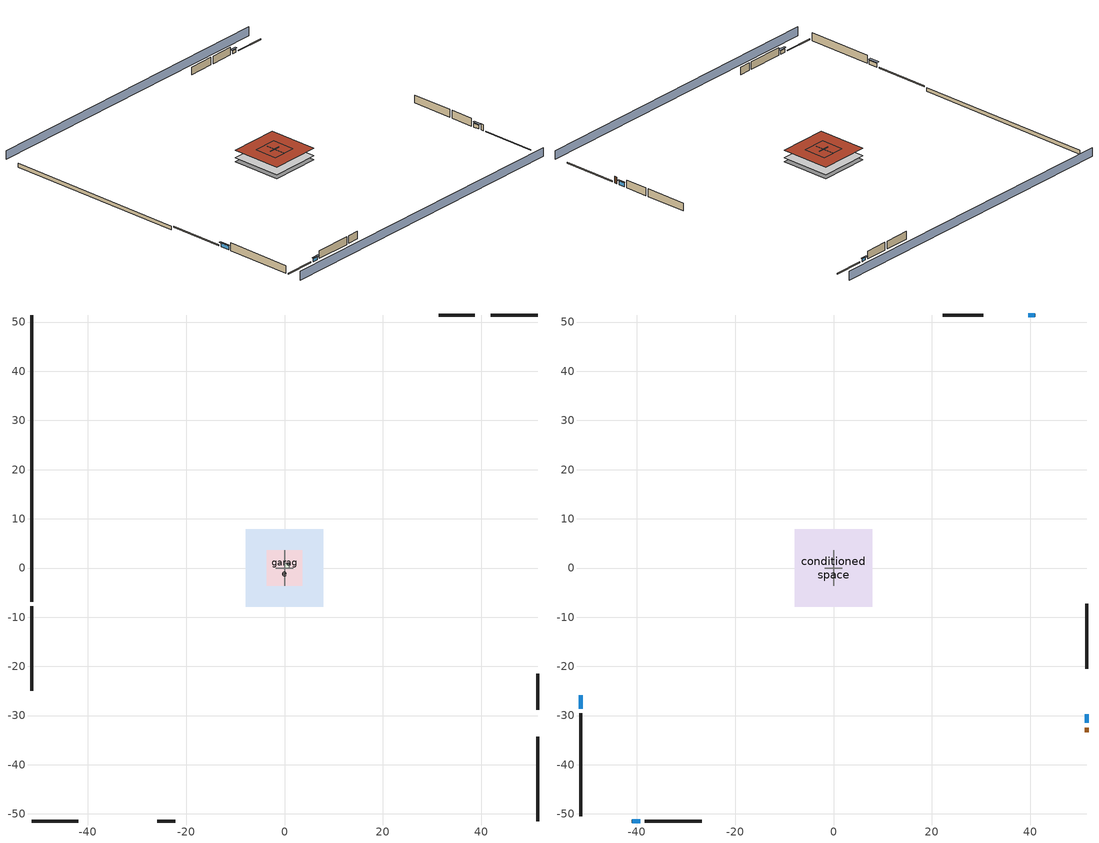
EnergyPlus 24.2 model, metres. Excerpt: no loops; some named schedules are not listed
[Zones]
central ac and furnace airloop ret air zone
 floor adiabatic (AdiabaticConst): 0,0 0,1 1,1 1,0 z0
 wall adiabatic (AdiabaticConst): 0,1 0,0 1,0 1,1 0,1 z0:1
 ceiling adiabatic (AdiabaticConst): 1,0 1,1 0,1 0,0 z1
crawlspace - vented
 floor foundation (Slab2 construction): -7.89,-7.89 -7.89,7.89 7.89,7.89 7.89,-7.89 z-0.91
 wall outside (RimJoist1 construction): -51.43,-7.81 -51.43,-24.97 z0.3:0.61
 wall outside (RimJoist2 construction): 51.43,51.43 41.89,51.43 z0.3:0.61
 wall outside (RimJoist3 construction): 51.43,-51.43 51.43,-34.27 z0.3:0.61
 wall outside (RimJoist4 construction): -51.43,-51.43 -41.89,-51.43 z0.3:0.61
 wall foundation (FoundationWall1 construction): -51.43,51.43 -51.43,-6.88 z-0.91:0.3
garage
 floor foundation (Slab1 construction): -3.66,-3.66 -3.66,3.66 3.66,3.66 3.66,-3.66 z0
 wall outside (Wall1 construction): 38.64,51.43 31.32,51.43 z0.3:2.74
 wall outside (Wall2 construction): 51.43,-28.77 51.43,-21.46 z0.3:2.74
 wall outside (Wall9 construction): -25.82,-51.43 -22.17,-51.43 z0.3:2.74
 wall to conditioned space (Wall5 construction Reversed): 0,3.66 0,-3.66 z0.3:2.74
 wall to conditioned space (Wall6 construction Reversed): -1.83,0 1.83,0 z0.3:2.74
 roof outside (Roof1 construction): -3.66,3.66 -3.66,-3.66 3.66,-3.66 3.66,3.66 z2.74
conditioned space
 floor to crawlspace - vented (Floor1 construction): -7.89,-7.89 -7.89,7.89 7.89,7.89 7.89,-7.89 z0.3
 wall outside (AdiabaticWallConstruction 1): 51.43,-33.34 51.43,-32.43 z0.3:2.34
 wall outside (AdiabaticWallConstruction): -51.43,-25.9 -51.43,-28.64 z0.3:1.49; 40.96,51.43 39.57,51.43 z0.3:1.22; 51.43,-31.5 51.43,-29.7 z0.3:1.52; -40.96,-51.43 -39.31,-51.43 z0.3:1.4
 wall outside (Wall3 construction): -51.43,-29.57 -51.43,-50.5 z0.3:2.74
 wall outside (Wall4 construction): 30.4,51.43 22.2,51.43 z0.3:2.74
 wall outside (Wall7 construction): 51.43,-20.53 51.43,-7.23 z0.3:2.74
 wall outside (Wall8 construction): -38.38,-51.43 -26.75,-51.43 z0.3:2.74
 window (WindowConstruction): -51.43,-25.9 -51.43,-28.64 z0.3:1.49
 window (WindowConstruction 1): 40.96,51.43 39.57,51.43 z0.3:1.22
 window (WindowConstruction 2): 51.43,-31.5 51.43,-29.7 z0.3:1.52
 window (WindowConstruction 3): -40.96,-51.43 -39.31,-51.43 z0.3:1.4
 door (Door): 51.43,-33.34 51.43,-32.43 z0.3:2.34
 roof outside (Roof2 construction): -7.89,7.89 -7.89,-7.89 7.89,-7.89 7.89,7.89 z2.74
shading: 51.43,56 -51.43,56 / -51.43,-56 51.43,-56 z0:2.74; -51.43,-28.94 -51.43,-25.59 -52.04,-25.59 -52.04,-28.94 z1.8; 39.26,51.43 41.27,51.43 41.27,52.04 39.26,52.04 z1.52; 51.43,-29.39 51.43,-31.8 52.04,-31.8 52.04,-29.39 z1.83; -39,-51.43 -41.27,-51.43 -41.27,-52.04 -39,-52.04 z1.71
[Building]
Building 1: Terrain=Suburbs
[Site:Location]
Portland Intl Arpt_OR: Latitude {deg}=45.59; Longitude {deg}=-122.6; Time Zone {hr}=-8; Elevation {m}=33; Keep Site Location Information=Yes
[Site:GroundTemperature:Shallow]
10.2558, 8.96328, 8.85977, 9.47314, 11.9355, 14.3863, 16.5111, 17.8571, 17.9714, 16.8767, 14.8061, 12.4304
[Site:WaterMainsTemperature]
Calculation Method=Schedule; Temperature Schedule=mains temperature schedule
[Material] Roughness=Rough; Thermal Absorptance=0.9
Name | Thickness {m} | Conductivity {W/m-K} | Density {kg/m3} | Specific Heat {J/kg-K} | Solar Absorptance | Visible Absorptance
aluminum siding | 0.009525 | 0.089435 | 177.822 | 1046.75 | 0.5 | 0.5
concrete 4.0 in. | 0.1016 | 1.803125 | 2242.8 | 837.4 | 0.7 | 0.7
concrete 8.0 in. | 0.2032 | 1.803125 | 2242.8 | 837.4 | 0.7 | 0.7
door material | 0.04445 | 0.0612267 | 512.64 | 1214.23 | 0.7 | 0.7
floor covering | 0.0127 | 0.0433444 | 54.468 | 1339.84 | 0.6 | 0.6
floor stud and cavity | 0.1397 | 0.923637 | 92.3553 | 1139.71 | 0.7 | 0.7
furniture material conditioned space 1; furniture material garage 1 | 0.1524 | 0.115458 | 640.8 | 1214.23 | 0.6 | 0.6
gypsum board | 0.0127 | 0.160291 | 801 | 837.4 | 0.6 | 0.6
osb sheathing 0.5 in. | 0.0127 | 0.115458 | 512.64 | 1214.23 | 0.6 | 0.6
osb sheathing 0.5 in. 1; osb sheathing 0.5 in. 2; osb sheathing 0.5 in. 3 | 0.0127 | 0.115458 | 512.64 | 1214.23 | 0.7 | 0.7
osb sheathing 0.75 in. | 0.01905 | 0.115458 | 512.64 | 1214.23 | 0.7 | 0.7
rim joist stud and cavity | 0.0508 | 0.178289 | 50.32683 | 1063.81 | 0.6 | 0.6
roof rigid ins | 0.00302951 | 0.029427 | 32.04 | 1214.23 | 0.7 | 0.7
roof rigid ins 1 | 0.103632 | 0.029427 | 32.04 | 1214.23 | 0.7 | 0.7
roof stud and cavity | 0.2032 | 0.159782 | 78.34581 | 1123.46 | 0.7 | 0.7
slate or tile shingles | 0.01905 | 0.840978 | 1899.972 | 799.717 | 0.75 | 0.75
soil 0.5 in. | 0.0127 | 1.3848 | 1842.3 | 418.7 | 0.7 | 0.7
wall rigid ins | 0.512978 | 0.029427 | 32.04 | 1214.23 | 0.7 | 0.7
wall stud and cavity | 0.1397 | 0.419005 | 139.0536 | 1170.24 | 0.6 | 0.6
wall stud and cavity 1 | 0.1397 | 0.11765 | 139.0536 | 1170.24 | 0.7 | 0.7
wall stud and cavity 2 | 0.1397 | 0.115562 | 139.0536 | 1170.24 | 0.7 | 0.7
wall stud and cavity 3 | 0.0889 | 0.380278 | 52.3479 | 1209.89 | 0.7 | 0.7
wall stud and cavity 4 | 0.0889 | 0.391764 | 83.0341 | 1211.67 | 0.7 | 0.7
wood siding; wood siding 1 | 0.0254 | 0.102417 | 544.68 | 1172.36 | 0.7 | 0.7
[Material:NoMass]
Adiabatic: Roughness=Rough; Thermal Resistance {m2-K/W}=176.1; Thermal Absorptance=0.9; Solar Absorptance=0.7; Visible Absorptance=0.7
[WindowMaterial:SimpleGlazingSystem]
WindowMaterial: U-Factor {W/m2-K}=1.64662; Solar Heat Gain Coefficient=0.26
[Construction]
AdiabaticConst: Adiabatic
AdiabaticWallConstruction: wood siding, wall rigid ins, wall stud and cavity 3, gypsum board
AdiabaticWallConstruction 1: wood siding 1, wall rigid ins, wall stud and cavity 3, gypsum board
Door: door material
Floor1 construction: floor stud and cavity, osb sheathing 0.75 in., floor covering
FoundationWall1 construction: concrete 8.0 in.
furniture construction conditioned space 1: furniture material conditioned space 1
furniture construction garage 1: furniture material garage 1
PartitionWallConstruction: gypsum board, wall stud and cavity 4, gypsum board
RimJoist1 construction; RimJoist2 construction; RimJoist3 construction; RimJoist4 construction: aluminum siding, rim joist stud and cavity
Roof1 construction: slate or tile shingles, roof rigid ins, osb sheathing 0.5 in.
Roof2 construction: slate or tile shingles, roof rigid ins 1, osb sheathing 0.75 in., roof stud and cavity, gypsum board
Slab1 construction: concrete 4.0 in.
Slab2 construction: soil 0.5 in.
Wall1 construction; Wall2 construction: aluminum siding, osb sheathing 0.5 in. 1, wall stud and cavity
Wall3 construction; Wall4 construction: aluminum siding, osb sheathing 0.5 in. 1, wall stud and cavity 1, gypsum board
Wall5 construction Reversed: gypsum board, wall stud and cavity 2, osb sheathing 0.5 in. 2
Wall6 construction Reversed: gypsum board, wall stud and cavity 2, osb sheathing 0.5 in. 3
Wall7 construction; Wall8 construction: aluminum siding, osb sheathing 0.5 in. 3, wall stud and cavity 1, gypsum board
Wall9 construction: aluminum siding, osb sheathing 0.5 in. 3, wall stud and cavity
WindowConstruction; WindowConstruction 1; WindowConstruction 2; WindowConstruction 3: WindowMaterial
[Zone] Multiplier=1
Name | Volume {m3} | Part of Total Floor Area
central ac and furnace airloop ret air zone | 1 | No
conditioned space | 606.66 | Yes
crawlspace - vented | 303.33 | Yes
garage | 130.484 | Yes
[Space]
Name | Zone | Space Type | Volume {m3}
central ac and furnace airloop ret air space | central ac and furnace airloop ret air zone | Plenum Space Type
conditioned space 1 | conditioned space |  | 606.66
crawlspace - vented 1 | crawlspace - vented |  | 303.33
garage 1 | garage |  | 130.484
[SpaceList]
Plenum Space Type: central ac and furnace airloop ret air space
[OtherEquipment] Design Level Calculation Method=EquipmentLevel
Name | Fuel Type | Zone or ZoneList or Space or SpaceList | Schedule | Design Level {W} | Fraction Latent | Fraction Radiant | Fraction Lost
central ac and furnace airloop_0 RetCondToRP; central ac and furnace airloop_0 RetSensLkToRP | None | central ac and furnace airloop ret air space | Always On Discrete | 0 | 0 | 0 | 0
central ac and furnace airloop_0 RetLatLkToRP | None | central ac and furnace airloop ret air space | Always On Discrete | 0 | 1 | 0 | 0
central ac and furnace airloop_0 SupCondToLv; central ac and furnace airloop_0 SupSensLkToCond; mech vent house fan sensible load | None | conditioned space 1 | Always On Discrete | 0 | 0 | 0 | 0
central ac and furnace airloop_0 SupLatLkToCond; mech vent house fan latent load | None | conditioned space 1 | Always On Discrete | 0 | 1 | 0 | 0
clothes dryer 1 | Electricity | conditioned space 1 | clothes_dryer | 0 | 0.015 | 0.081 | 0.85
cooking range 1 | NaturalGas | conditioned space 1 | cooking_range | 2207.18 | 0.16 | 0.384 | 0.2
general water use latent | None | conditioned space 1 | general water use schedule | 81.0615 | 1 | 0 | 0
general water use sensible | None | conditioned space 1 | general water use schedule | -79.8895 | 0 | 0.6 | 0
central ac and furnace airloop_0 RetCondToDZ; central ac and furnace airloop_0 SupCondToDZ; central ac and furnace airloop_0 SupSensLkToDZ | None | crawlspace - vented 1 | Always On Discrete | 0 | 0 | 0 | 0
central ac and furnace airloop_0 SupLatLkToDZ | None | crawlspace - vented 1 | Always On Discrete | 0 | 1 | 0 | 0
water heater energy adjustment1 | Electricity | garage 1 | Always On Discrete | 0.01 | 0 | 0 | 1
water heater lat | None | garage 1 | Always On Discrete | 0 | 1 | 0 | 0
water heater sens | None | garage 1 | Always On Discrete | 0 | 0 | 0 | 0
[SurfaceProperty:IncidentSolarMultiplier] Incident Solar Multiplier=1; Incident Solar Multiplier Schedule=trans schedule winter=0.85 summer=0.7
Window1; Window2; Window3; Window4
[InternalMass]
Name | Construction | Zone or ZoneList | Space or SpaceList | Surface Area {m2}
furniture mass conditioned space 1 | furniture construction conditioned space 1 | conditioned space | conditioned space 1 | 99.51774
partition wall mass | PartitionWallConstruction | conditioned space | conditioned space 1 | 248.794
furniture mass garage 1 | furniture construction garage 1 | garage | garage 1 | 5.35122
[Lights] Design Level Calculation Method=LightingLevel; Return Air Fraction=0; Fraction Radiant=0.6; Fraction Visible=0.2; Fraction Replaceable=1
Name | Zone or ZoneList or Space or SpaceList | Schedule | Lighting Level {W}
interior lighting | conditioned space 1 | lighting_interior | 1388.36
garage lighting | garage 1 | lighting_garage | 49.8168
[People]
occupants: Zone or ZoneList or Space or SpaceList=conditioned space 1; Number of People Schedule=occupants; Number of People Calculation Method=People; Number of People=4; Fraction Radiant=0.314171; Sensible Heat Fraction=0.56303; Activity Level Schedule=occupants activity schedule; Carbon Dioxide Generation Rate {m3/s-W}=0; Enable ASHRAE 55 Comfort Warnings=No; Mean Radiant Temperature Calculation Type=EnclosureAveraged
[ElectricEquipment] Design Level Calculation Method=EquipmentLevel
Name | Zone or ZoneList or Space or SpaceList | Schedule | Design Level {W} | Fraction Latent | Fraction Radiant | Fraction Lost
ceiling fan | conditioned space 1 | ceiling_fan | 18.5317 | 0 | 0.558 | 0
clothes dryer | conditioned space 1 | clothes_dryer | 7465.75 | 0.015 | 0.081 | 0.85
clothes washer | conditioned space 1 | clothes_washer | 441.641 | 0.03 | 0.162 | 0.7
cooking range | conditioned space 1 | cooking_range | 75.312 | 0.16 | 0.384 | 0.2
dishwasher | conditioned space 1 | dishwasher | 305.184 | 0.3 | 0.18 | 0.4
fridge | conditioned space 1 | fridge schedule | 57.5342 | 0 | 0.6 | 0
mech vent bath fan 0 | conditioned space 1 | mech vent bath fan 0 schedule | 30 | 0 | 0 | 1
mech vent house fan | conditioned space 1 | mech vent house fan schedule | 0 | 0 | 0 | 1
mech vent house fan cfis | conditioned space 1 | mech vent house fan cfis schedule | 0 | 0 | 0 | 0
mech vent range fan 0 | conditioned space 1 | mech vent range fan 0 schedule | 30 | 0 | 0 | 1
misc plug loads | conditioned space 1 | plug_loads_other | 922.946 | 0.021 | 0.558 | 0.049
misc tv | conditioned space 1 | plug_loads_tv | 1219.45 | 0 | 0.6 | 0
whole house fan | conditioned space 1 | Always On Discrete | 0 | 0 | 0 | 1
freezer | garage 1 | freezer schedule | 194.914 | 0 | 0.6 | 0
[ZoneInfiltration:DesignFlowRate] Schedule=Always On Discrete
Name | Zone or ZoneList or Space or SpaceList | Design Flow Rate Calculation Method | Design Flow Rate {m3/s} | Air Changes per Hour {1/hr} | Constant Term Coefficient | Temperature Term Coefficient | Velocity Term Coefficient | Velocity Squared Term Coefficient
infil flow; natural vent flow; whole house fan flow | conditioned space 1 | Flow/Zone | 0
crawlspace_vented 1 duct leakage imbalance infil flow | crawlspace - vented 1 | Flow/Zone | 0
infil crawlspace - vented 1 | crawlspace - vented 1 | AirChanges/Hour |  | 2.6013 | 1 | 0 | 0 | 0
[ZoneMixing] Schedule=Always On Continuous; Design Flow Rate Calculation Method=Flow/Zone; Design Flow Rate {m3/s}=0
Name | Zone or Space | Source Zone or Space
central ac and furnace airloop_0 ZoneMixDZToCond mix | conditioned space | crawlspace - vented
central ac and furnace airloop_0 ZoneMixCondToDZ mix | crawlspace - vented | conditioned space
[SurfaceProperty:ExposedFoundationPerimeter] Exposed Perimeter Calculation Method=TotalExposedPerimeter
Name | Total Exposed Perimeter {m}
Slab2 | 58.30824
Slab1 | 18.288
[ZoneInfiltration:EffectiveLeakageArea]
infil garage 1: Zone or Space=garage 1; Schedule=Always On Discrete; Effective Air Leakage Area {cm2}=407.755; Stack Coefficient=0.000129147; Wind Coefficient=4.64657e-05
[AvailabilityManager:Scheduled]
central ac and furnace airloop Availability Manager: Schedule=Always On Discrete
[AirLoopHVAC:ReturnPlenum]
Air Loop HVAC Return Plenum 1: Zone=central ac and furnace airloop ret air zone
[WaterUse:Equipment]
dishwasher: Peak Flow Rate {m3/s}=5.75734e-06; Flow Rate Fraction Schedule=hot_water_dishwasher
[Foundation:Kiva] Wall Depth Below Slab {m}=0.2032
Name | Initial Indoor Air Temperature {C} | Wall Height Above Grade {m}
Foundation Kiva 1 | 13.4258 | 0.1016
Foundation Kiva 2 | 8.36103 | 0.3048
[Foundation:Kiva:Settings]
Soil Conductivity {W/m-K}=1.3848; Soil Density {kg/m3}=1842.3; Soil Specific Heat {J/kg-K}=418.7; Ground Solar Absorptivity=0.9; Ground Thermal Absorptivity=0.9; Ground Surface Roughness {m}=0.03; Far-Field Width {m}=40; Deep-Ground Boundary Condition=ZeroFlux; Deep-Ground Depth {m}=40; Minimum Cell Dimension {m}=0.2; Maximum Cell Growth Coefficient=3; Simulation Timestep=Timestep
[Exterior:Lights]
exterior lighting: Schedule=exterior lighting schedule; Design Level {W}=53.829
[ElectricLoadCenter:Storage:LiIonNMCBattery]
Vehicle1 li ion: Availability Schedule=Always On Discrete; Radiative Fraction=0; Lifetime Model=None; Number of Cells in Series=15; Number of Strings in Parallel=417; Initial Fractional State of Charge=0.949996; DC to DC Charging Efficiency=1; Battery Mass {kg}=662.112; Battery Surface Area {m2}=5.0418; Battery Specific Heat Capacity {J/kg-K}=1500; Heat Transfer Coefficient Between Battery and Ambient {W/m2-K}=7.5; Fully Charged Cell Voltage {V}=3.342; Cell Voltage at End of Exponential Zone {V}=3.342; Cell Voltage at End of Nominal Zone {V}=3.342; Default Nominal Cell Voltage {V}=3.342; Fully Charged Cell Capacity {Ah}=3.2; Fraction of Cell Capacity Removed at the End of Exponential Zone=0.8075; Fraction of Cell Capacity Removed at the End of Nominal Zone=0.976875; Charge Rate at Which Voltage vs Capacity Curve Was Generated=1; Battery Cell Internal Electrical Resistance {ohms}=0.002
[ElectricLoadCenter:Storage:Converter]
Vehicle1 li ion converter: Availability Schedule=Always On Discrete; Power Conversion Efficiency Method=SimpleFixed; Simple Fixed Efficiency=1; Ancillary Power Consumed In Standby {W}=0; Radiative Fraction=0
[ElectricLoadCenter:Distribution]
Vehicle1 elec load center dist: Electrical Buss Type=AlternatingCurrentWithStorage; Electrical Storage Object=Vehicle1 li ion; Storage Operation Scheme=TrackChargeDischargeSchedules; Storage Converter Object=Vehicle1 li ion converter; Maximum Storage State of Charge Fraction=0.949996; Minimum Storage State of Charge Fraction=0.150011; Design Storage Control Charge Power {W}=5690; Storage Charge Power Fraction Schedule=electric_vehicle_charging; Design Storage Control Discharge Power {W}=13242.2; Storage Discharge Power Fraction Schedule=electric_vehicle_discharging
[EnergyManagementSystem:GlobalVariable]
central_ac_and_furnace_airloop_0_DuctImbalLkExhFanEquivCond
central_ac_and_furnace_airloop_0_DuctImbalLkExhFanEquivDZ
central_ac_and_furnace_airloop_0_DuctImbalLkSupFanEquivCond
central_ac_and_furnace_airloop_0_DuctImbalLkSupFanEquivDZ
central_ac_and_furnace_airloop_0_DZ_T
central_ac_and_furnace_airloop_0_DZ_W
central_ac_and_furnace_airloop_0_RetCondToDZ
central_ac_and_furnace_airloop_0_RetCondToRP
central_ac_and_furnace_airloop_0_RetLatLkToRP
central_ac_and_furnace_airloop_0_RetSensLkToRP
central_ac_and_furnace_airloop_0_SupCondToDZ
central_ac_and_furnace_airloop_0_SupCondToLv
central_ac_and_furnace_airloop_0_SupLatLkToCond
central_ac_and_furnace_airloop_0_SupLatLkToDZ
central_ac_and_furnace_airloop_0_SupSensLkToCond
central_ac_and_furnace_airloop_0_SupSensLkToDZ
central_ac_and_furnace_airloop_0_ZoneMixCondToDZ
central_ac_and_furnace_airloop_0_ZoneMixDZToCond
central_ac_and_furnace_airloop_AH_MFR
central_ac_and_furnace_airloop_AH_Tout
central_ac_and_furnace_airloop_AH_VFR
central_ac_and_furnace_airloop_AH_Wout
central_ac_and_furnace_airloop_Fan_RTF
central_ac_and_furnace_airloop_RA_T
central_ac_and_furnace_airloop_Ra_W
infil_program_Qfan
infil_program_Qinf
natural_vent_program_Qnv
natural_vent_program_Qwhf
[EnergyManagementSystem:Sensor]
Name | Output:Variable or Output:Meter Index Key | Output:Variable or Output:Meter
airflow_gain | infil flow | Infiltration Sensible Heat Gain Energy
airflow_gain_1 | natural vent flow | Infiltration Sensible Heat Gain Energy
airflow_gain_2 | whole house fan flow | Infiltration Sensible Heat Gain Energy
airflow_loss | infil flow | Infiltration Sensible Heat Loss Energy
airflow_loss_1 | natural vent flow | Infiltration Sensible Heat Loss Energy
airflow_loss_2 | whole house fan flow | Infiltration Sensible Heat Loss Energy
central_ac_and_furnace_airloop_0_DZ_T_s | crawlspace - vented | Zone Air Temperature
central_ac_and_furnace_airloop_0_DZ_W_s | crawlspace - vented | Zone Mean Air Humidity Ratio
central_ac_and_furnace_airloop_AH_MFR_s | Node 6 | System Node Mass Flow Rate
central_ac_and_furnace_airloop_AH_Tout_s | Node 6 | System Node Temperature
central_ac_and_furnace_airloop_AH_VFR_s | Node 6 | System Node Current Density Volume Flow Rate
central_ac_and_furnace_airloop_AH_Wout_s | Node 6 | System Node Humidity Ratio
central_ac_and_furnace_airloop_RA_T_s | Node 9 | System Node Temperature
central_ac_and_furnace_airloop_Ra_W_s | Node 9 | System Node Humidity Ratio
charge_sch_sensor | electric_vehicle_charging | Schedule Value
clg_load_cond |  | Cooling:EnergyTransfer:Zone:CONDITIONED SPACE
clg_load_duct |  | Cooling:EnergyTransfer:Zone:CENTRAL AC AND FURNACE AIRLOOP RET AIR ZONE
clg_sp_s; clg_sp_s_1 | cooling setpoint | Schedule Value
clothes_dryer_exhaust_0_sch_s | clothes_dryer | Schedule Value
cool_season | cooling season schedule | Schedule Value
discharge_sch_sensor | electric_vehicle_discharging | Schedule Value
ducts_conv | central ac and furnace airloop_0 RetCondToRP | Other Equipment Convective Heating Energy
ducts_conv_1 | central ac and furnace airloop_0 RetLatLkToRP | Other Equipment Convective Heating Energy
ducts_conv_2 | central ac and furnace airloop_0 RetSensLkToRP | Other Equipment Convective Heating Energy
ducts_conv_3 | central ac and furnace airloop_0 SupCondToLv | Other Equipment Convective Heating Energy
ducts_conv_4 | central ac and furnace airloop_0 SupLatLkToCond | Other Equipment Convective Heating Energy
ducts_conv_5 | central ac and furnace airloop_0 SupSensLkToCond | Other Equipment Convective Heating Energy
ducts_rad | central ac and furnace airloop_0 RetCondToRP | Other Equipment Radiant Heating Energy
ducts_rad_1 | central ac and furnace airloop_0 RetLatLkToRP | Other Equipment Radiant Heating Energy
ducts_rad_2 | central ac and furnace airloop_0 RetSensLkToRP | Other Equipment Radiant Heating Energy
ducts_rad_3 | central ac and furnace airloop_0 SupCondToLv | Other Equipment Radiant Heating Energy
ducts_rad_4 | central ac and furnace airloop_0 SupLatLkToCond | Other Equipment Radiant Heating Energy
ducts_rad_5 | central ac and furnace airloop_0 SupSensLkToCond | Other Equipment Radiant Heating Energy
htg_load_cond |  | Heating:EnergyTransfer:Zone:CONDITIONED SPACE
htg_load_duct |  | Heating:EnergyTransfer:Zone:CENTRAL AC AND FURNACE AIRLOOP RET AIR ZONE
htg_sp_s; htg_sp_s_1 | heating setpoint | Schedule Value
ig_ee_conv | ceiling fan | Electric Equipment Convective Heating Energy
ig_ee_conv_1 | clothes dryer | Electric Equipment Convective Heating Energy
ig_ee_conv_3 | cooking range | Electric Equipment Convective Heating Energy
ig_ee_conv_4 | dishwasher | Electric Equipment Convective Heating Energy
ig_ee_conv_5 | fridge | Electric Equipment Convective Heating Energy
ig_ee_conv_6 | misc plug loads | Electric Equipment Convective Heating Energy
ig_ee_conv_7 | misc tv | Electric Equipment Convective Heating Energy
ig_ee_conv_8 | whole house fan | Electric Equipment Convective Heating Energy
ig_ee_rad | ceiling fan | Electric Equipment Radiant Heating Energy
ig_ee_rad_1 | clothes dryer | Electric Equipment Radiant Heating Energy
ig_ee_rad_3 | cooking range | Electric Equipment Radiant Heating Energy
ig_ee_rad_4 | dishwasher | Electric Equipment Radiant Heating Energy
ig_ee_rad_5 | fridge | Electric Equipment Radiant Heating Energy
ig_ee_rad_6 | misc plug loads | Electric Equipment Radiant Heating Energy
ig_ee_rad_7 | misc tv | Electric Equipment Radiant Heating Energy
ig_ee_rad_8 | whole house fan | Electric Equipment Radiant Heating Energy
ig_lgt_conv | interior lighting | Lights Convective Heating Energy
ig_lgt_rad | interior lighting | Lights Radiant Heating Energy
ig_lgt_vis | interior lighting | Lights Visible Radiation Heating Energy
ig_oe_conv | clothes dryer 1 | Other Equipment Convective Heating Energy
ig_oe_conv_1 | cooking range 1 | Other Equipment Convective Heating Energy
ig_oe_conv_2 | general water use latent | Other Equipment Convective Heating Energy
ig_oe_conv_3 | general water use sensible | Other Equipment Convective Heating Energy
ig_oe_rad | clothes dryer 1 | Other Equipment Radiant Heating Energy
ig_oe_rad_1 | cooking range 1 | Other Equipment Radiant Heating Energy
ig_oe_rad_2 | general water use latent | Other Equipment Radiant Heating Energy
ig_oe_rad_3 | general water use sensible | Other Equipment Radiant Heating Energy
ig_ppl_conv | occupants | People Convective Heating Energy
ig_ppl_rad | occupants | People Radiant Heating Energy
im_conv | furniture mass conditioned space 1 | Surface Inside Face Convection Heat Gain Energy
im_conv_1 | partition wall mass | Surface Inside Face Convection Heat Gain Energy
im_ig | furniture mass conditioned space 1 | Surface Inside Face Internal Gains Radiation Heat Gain Energy
im_ig_1 | partition wall mass | Surface Inside Face Internal Gains Radiation Heat Gain Energy
im_lgt | furniture mass conditioned space 1 | Surface Inside Face Lights Radiation Heat Gain Energy
im_lgt_1 | partition wall mass | Surface Inside Face Lights Radiation Heat Gain Energy
im_sol | furniture mass conditioned space 1 | Surface Inside Face Solar Radiation Heat Gain Energy
im_sol_1 | partition wall mass | Surface Inside Face Solar Radiation Heat Gain Energy
im_surf | furniture mass conditioned space 1 | Surface Inside Face Net Surface Thermal Radiation Heat Gain Energy
im_surf_1 | partition wall mass | Surface Inside Face Net Surface Thermal Radiation Heat Gain Energy
